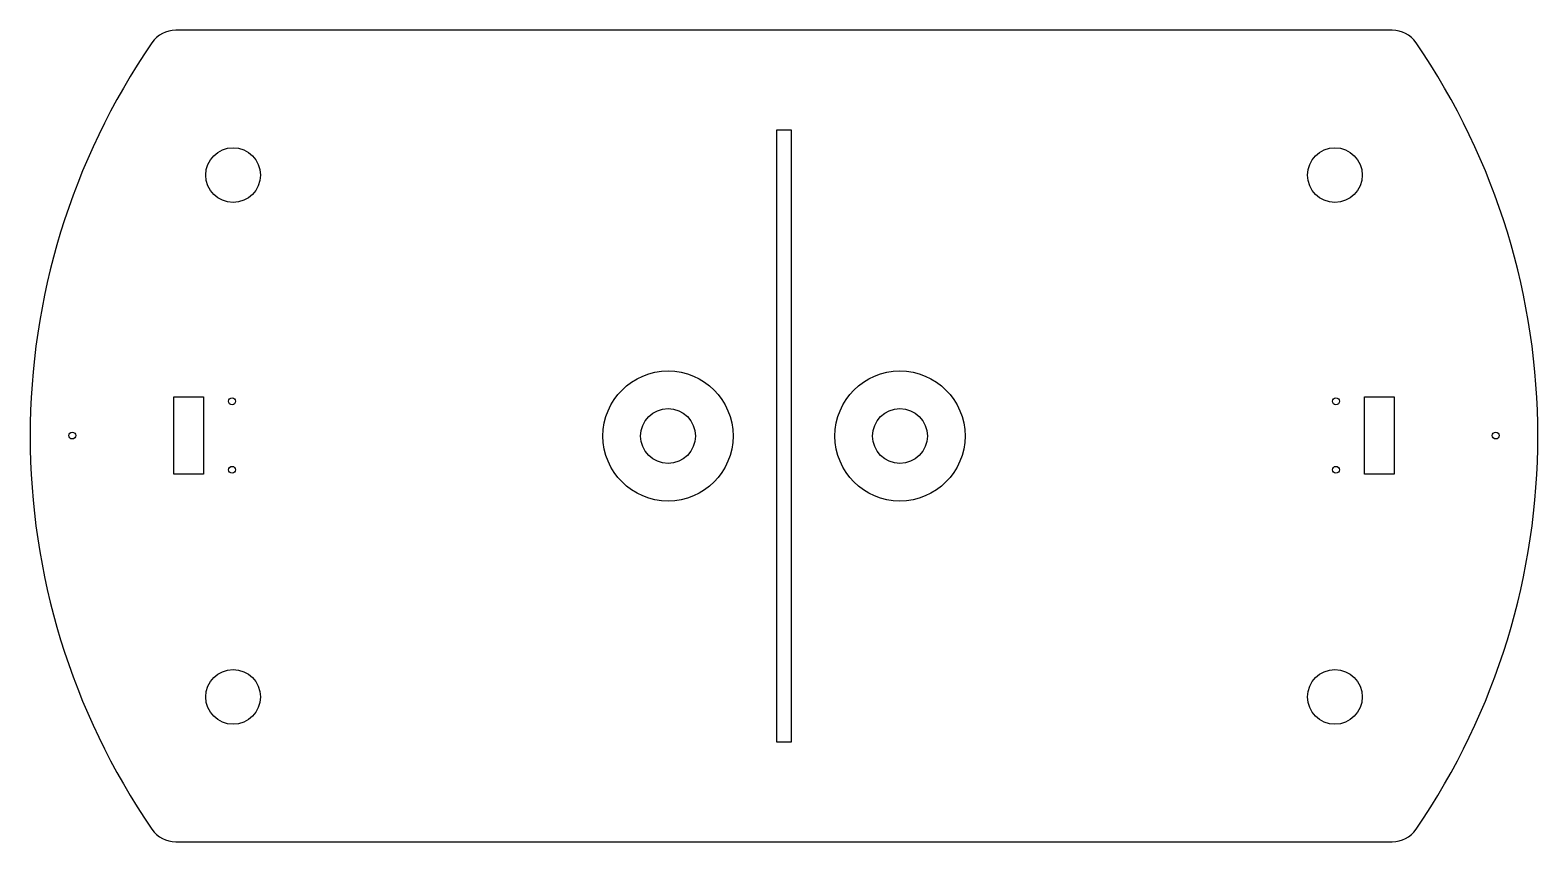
# Model space of a CAD drawing. Header units: inches. Extents: x -13 to 13, y -7 to 7.
import ezdxf

# ---------------------------------------------------------------- set-up
doc = ezdxf.new("R2010")
doc.units = ezdxf.units.IN
doc.layers.get('0').update_dxf_attribs({"linetype": 'CONTINUOUS'})

msp = doc.modelspace()

# ---------------------------------------------------------------- linework, layer by layer
msp.add_lwpolyline([(10.899, 6.783, 0.247394), (10.487, 7), (-10.487, 7, 0.247394), (-10.899, 6.783, 0.309718), (-10.899, -6.783, 0.247394), (-10.487, -7), (10.487, -7, 0.247394), (10.899, -6.783, 0.309718)], format="xyb", close=True)
for points in [[(0.125, -5.28), (-0.125, -5.28), (-0.125, 5.28), (0.125, 5.28)], [(-10.524, -0.661), (-10.524, 0.677), (-10.011, 0.677), (-10.011, -0.661)], [(10.011, -0.661), (10.011, 0.677), (10.524, 0.677), (10.524, -0.661)]]:
    msp.add_lwpolyline(points, close=True)
for centre, radius in [((-9.5, 4.5), 0.472), ((9.5, 4.5), 0.472), ((-2, 0), 1.122), ((2, 0), 1.122), ((-9.518, 0.598), 0.0591), ((9.518, 0.598), 0.0591), ((-2, 0), 0.472), ((2, 0), 0.472), ((-12.274, 0.008), 0.0591), ((12.274, 0.008), 0.0591), ((-9.518, -0.583), 0.0591), ((9.518, -0.583), 0.0591), ((-9.5, -4.5), 0.472), ((9.5, -4.5), 0.472)]:
    msp.add_circle(centre, radius)

doc.saveas('drawing.dxf')
